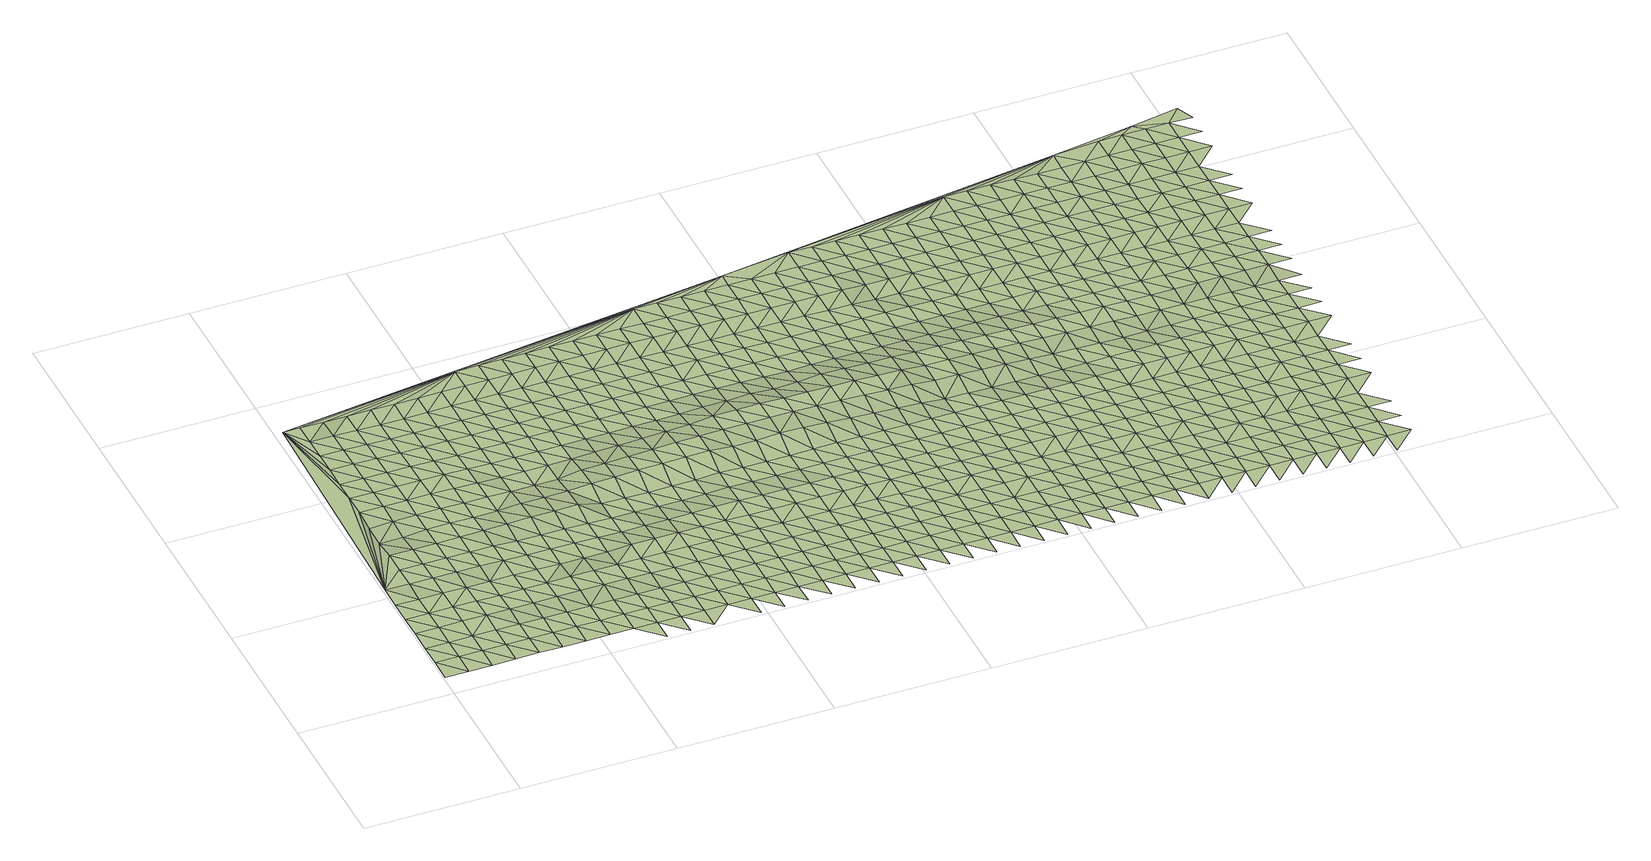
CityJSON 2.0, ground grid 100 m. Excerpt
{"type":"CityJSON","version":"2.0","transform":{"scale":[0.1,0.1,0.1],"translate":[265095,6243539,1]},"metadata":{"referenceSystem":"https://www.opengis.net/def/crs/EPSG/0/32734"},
"CityObjects":{
"terrain1":{"type":"TINRelief","geometry":[{"type":"CompositeSurface","lod":"1","boundaries":[[[0,1,2]],[[3,1,4]],[[0,4,1]],[[5,6,3]],[[4,5,3]],[[7,6,8]],[[0,9,4]],[[5,8,6]],[[10,11,7]],[[5,4,12]],[[8,10,7]],[[4,9,12]],[[11,13,14]],[[15,8,5]],[[11,10,13]],[[12,15,5]],[[8,16,10]],[[13,17,14]],[[9,18,12]],[[15,16,8]],[[17,19,14]],[[20,13,10]],[[12,21,15]],[[22,14,19]],[[16,23,10]],[[21,12,18]],[[13,20,17]],[[22,24,14]],[[20,10,23]],[[16,15,25]],[[24,26,14]],[[21,27,15]],[[19,17,28]],[[23,16,25]],[[26,29,14]],[[17,20,28]],[[15,27,25]],[[18,30,21]],[[31,22,19]],[[29,32,14]],[[28,31,19]],[[20,23,33]],[[27,21,34]],[[25,35,23]],[[22,36,24]],[[34,21,30]],[[37,14,32]],[[20,33,28]],[[31,36,22]],[[33,23,35]],[[27,38,25]],[[38,27,34]],[[26,24,39]],[[28,40,31]],[[36,41,24]],[[35,25,42]],[[40,28,33]],[[29,26,39]],[[34,30,43]],[[24,41,39]],[[42,25,38]],[[36,31,44]],[[35,45,33]],[[31,40,44]],[[32,29,46]],[[34,47,38]],[[45,35,42]],[[41,36,48]],[[39,46,29]],[[43,47,34]],[[40,33,49]],[[50,37,32]],[[44,48,36]],[[32,51,50]],[[42,38,52]],[[49,33,45]],[[41,53,39]],[[54,37,50]],[[46,51,32]],[[47,52,38]],[[40,55,44]],[[41,48,53]],[[54,50,56]],[[42,57,45]],[[58,37,54]],[[55,40,49]],[[59,46,39]],[[60,47,43]],[[51,56,50]],[[52,57,42]],[[48,44,61]],[[62,37,58]],[[53,59,39]],[[54,63,58]],[[49,45,64]],[[44,55,61]],[[46,65,51]],[[52,47,66]],[[37,62,67]],[[56,63,54]],[[57,64,45]],[[48,68,53]],[[59,65,46]],[[60,66,47]],[[62,58,69]],[[68,48,61]],[[56,51,70]],[[49,71,55]],[[72,57,52]],[[63,69,58]],[[64,73,49]],[[53,74,59]],[[65,70,51]],[[66,72,52]],[[61,55,71]],[[74,53,68]],[[49,73,71]],[[67,62,75]],[[76,63,56]],[[64,57,77]],[[69,78,62]],[[65,59,79]],[[60,80,66]],[[70,76,56]],[[72,77,57]],[[68,61,81]],[[78,75,62]],[[74,79,59]],[[69,63,82]],[[83,73,64]],[[81,61,71]],[[72,66,84]],[[76,82,63]],[[77,83,64]],[[85,70,65]],[[68,86,74]],[[65,79,87]],[[66,80,84]],[[88,78,69]],[[73,89,71]],[[86,68,81]],[[70,85,76]],[[90,77,72]],[[82,88,69]],[[65,87,85]],[[73,83,89]],[[79,74,91]],[[84,90,72]],[[81,71,92]],[[91,74,86]],[[75,78,93]],[[82,76,94]],[[77,95,83]],[[88,96,78]],[[92,71,89]],[[79,97,87]],[[80,98,84]],[[76,85,94]],[[90,95,77]],[[86,81,99]],[[93,78,96]],[[79,91,97]],[[100,88,82]],[[99,81,92]],[[101,89,83]],[[84,102,90]],[[94,100,82]],[[95,103,83]],[[85,87,104]],[[86,105,91]],[[97,106,87]],[[102,84,98]],[[88,107,96]],[[89,101,92]],[[105,86,99]],[[101,83,103]],[[85,104,94]],[[100,107,88]],[[87,106,104]],[[91,108,97]],[[95,90,109]],[[102,110,90]],[[99,92,111]],[[108,91,105]],[[112,37,67]],[[93,96,113]],[[94,114,100]],[[103,95,109]],[[107,115,96]],[[92,101,111]],[[90,110,109]],[[106,97,116]],[[98,117,102]],[[114,94,104]],[[118,105,99]],[[113,96,115]],[[116,97,108]],[[117,98,119]],[[107,100,120]],[[111,118,99]],[[106,121,104]],[[101,103,122]],[[110,102,123]],[[100,114,120]],[[109,124,103]],[[105,125,108]],[[75,112,67]],[[106,116,121]],[[123,102,117]],[[115,107,126]],[[101,122,111]],[[118,125,105]],[[122,103,124]],[[114,104,127]],[[110,128,109]],[[120,126,107]],[[127,104,121]],[[128,110,123]],[[116,108,129]],[[111,130,118]],[[125,131,108]],[[132,113,115]],[[114,133,120]],[[124,109,134]],[[115,126,135]],[[130,111,122]],[[121,116,129]],[[123,117,136]],[[133,114,127]],[[108,131,129]],[[134,109,128]],[[112,75,93]],[[125,118,137]],[[132,115,135]],[[138,136,117]],[[126,120,139]],[[124,140,122]],[[118,130,137]],[[127,121,141]],[[142,128,123]],[[120,133,139]],[[140,124,134]],[[131,125,143]],[[141,121,129]],[[136,142,123]],[[144,135,126]],[[130,122,145]],[[137,143,125]],[[127,146,133]],[[134,128,147]],[[139,144,126]],[[145,122,140]],[[129,131,148]],[[146,127,141]],[[142,147,128]],[[112,93,113]],[[130,149,137]],[[131,143,148]],[[132,135,150]],[[133,151,139]],[[152,140,134]],[[135,144,153]],[[130,145,149]],[[154,141,129]],[[142,136,155]],[[151,133,146]],[[147,152,134]],[[143,137,156]],[[150,135,153]],[[148,154,129]],[[157,155,136]],[[144,139,158]],[[156,137,149]],[[146,141,159]],[[140,160,145]],[[161,147,142]],[[158,139,151]],[[152,162,140]],[[143,163,148]],[[112,113,132]],[[154,159,141]],[[155,161,142]],[[144,164,153]],[[149,145,160]],[[163,143,156]],[[140,162,160]],[[165,151,146]],[[152,147,166]],[[144,158,164]],[[154,148,167]],[[159,165,146]],[[161,166,147]],[[156,149,168]],[[155,157,169]],[[163,167,148]],[[150,153,170]],[[158,151,171]],[[172,162,152]],[[164,173,153]],[[168,149,160]],[[155,169,161]],[[165,171,151]],[[166,172,152]],[[132,150,112]],[[174,159,154]],[[156,175,163]],[[170,153,173]],[[154,167,176]],[[164,158,177]],[[175,156,168]],[[159,174,165]],[[160,162,178]],[[166,161,179]],[[171,177,158]],[[154,176,174]],[[172,180,162]],[[167,163,181]],[[161,169,179]],[[182,173,164]],[[168,160,178]],[[181,163,175]],[[162,180,178]],[[171,165,183]],[[184,172,166]],[[177,182,164]],[[167,185,176]],[[165,174,183]],[[179,184,166]],[[150,170,112]],[[175,168,186]],[[167,181,185]],[[170,173,187]],[[188,177,171]],[[172,189,180]],[[182,190,173]],[[186,168,178]],[[169,191,179]],[[183,188,171]],[[184,189,172]],[[174,176,192]],[[175,193,181]],[[187,173,190]],[[185,194,176]],[[191,169,195]],[[182,177,196]],[[193,175,186]],[[183,174,192]],[[178,180,197]],[[198,184,179]],[[188,196,177]],[[176,194,192]],[[189,199,180]],[[181,200,185]],[[112,170,187]],[[191,198,179]],[[201,190,182]],[[178,197,186]],[[200,181,193]],[[180,199,197]],[[188,183,202]],[[189,184,203]],[[196,201,182]],[[194,185,204]],[[192,202,183]],[[184,198,203]],[[193,186,205]],[[204,185,200]],[[187,190,206]],[[196,188,207]],[[199,189,208]],[[201,209,190]],[[186,197,205]],[[194,210,192]],[[198,191,211]],[[188,202,207]],[[203,208,189]],[[112,187,206]],[[212,200,193]],[[206,190,209]],[[210,194,204]],[[211,191,213]],[[214,201,196]],[[197,199,215]],[[205,212,193]],[[202,192,216]],[[198,217,203]],[[207,214,196]],[[199,208,215]],[[204,200,218]],[[216,192,210]],[[217,198,211]],[[201,219,209]],[[197,220,205]],[[221,112,206]],[[212,218,200]],[[202,222,207]],[[208,203,223]],[[214,219,201]],[[220,197,215]],[[224,210,204]],[[202,216,222]],[[223,203,217]],[[212,205,225]],[[218,224,204]],[[206,209,226]],[[227,214,207]],[[208,228,215]],[[219,229,209]],[[205,220,225]],[[217,211,230]],[[227,207,222]],[[228,208,223]],[[221,206,226]],[[216,210,231]],[[232,218,212]],[[226,209,229]],[[224,233,210]],[[234,230,211]],[[219,214,235]],[[220,215,236]],[[225,232,212]],[[222,216,231]],[[217,237,223]],[[214,227,235]],[[210,233,231]],[[236,215,228]],[[224,218,238]],[[230,237,217]],[[239,37,112]],[[219,240,229]],[[241,225,220]],[[226,242,221]],[[232,238,218]],[[227,222,243]],[[228,223,244]],[[240,219,235]],[[241,220,236]],[[245,233,224]],[[243,222,231]],[[237,244,223]],[[225,246,232]],[[238,245,224]],[[226,229,247]],[[227,248,235]],[[228,249,236]],[[240,250,229]],[[225,241,246]],[[233,251,231]],[[252,237,230]],[[248,227,243]],[[244,249,228]],[[242,226,247]],[[238,232,253]],[[247,229,250]],[[245,251,233]],[[254,252,230]],[[255,240,235]],[[241,236,256]],[[232,246,253]],[[257,243,231]],[[244,237,258]],[[255,235,248]],[[249,256,236]],[[259,245,238]],[[251,257,231]],[[252,258,237]],[[250,240,260]],[[261,242,247]],[[253,259,238]],[[248,243,262]],[[241,263,246]],[[264,249,244]],[[240,255,260]],[[256,265,241]],[[245,266,251]],[[257,262,243]],[[258,264,244]],[[246,263,253]],[[259,266,245]],[[241,265,263]],[[247,250,267]],[[268,255,248]],[[256,249,269]],[[260,270,250]],[[258,252,271]],[[262,268,248]],[[264,269,249]],[[272,112,221]],[[261,247,267]],[[257,251,273]],[[253,274,259]],[[270,267,250]],[[266,275,251]],[[276,271,252]],[[260,255,277]],[[278,265,256]],[[274,253,263]],[[257,273,262]],[[279,264,258]],[[268,277,255]],[[251,275,273]],[[269,278,256]],[[266,259,280]],[[271,279,258]],[[281,270,260]],[[282,263,265]],[[267,283,261]],[[259,274,280]],[[268,262,284]],[[269,264,285]],[[277,281,260]],[[265,278,282]],[[275,266,286]],[[272,221,242]],[[262,273,284]],[[279,285,264]],[[270,287,267]],[[274,263,288]],[[280,286,266]],[[289,277,268]],[[290,278,269]],[[281,287,270]],[[288,263,282]],[[275,291,273]],[[279,271,292]],[[284,289,268]],[[285,290,269]],[[293,283,267]],[[274,294,280]],[[275,286,291]],[[271,295,292]],[[281,277,296]],[[287,293,267]],[[294,274,288]],[[273,297,284]],[[282,278,298]],[[299,285,279]],[[289,296,277]],[[290,300,278]],[[272,242,261]],[[286,280,301]],[[297,273,291]],[[292,299,279]],[[302,287,281]],[[288,282,298]],[[293,303,283]],[[301,280,294]],[[298,278,300]],[[289,284,304]],[[290,285,305]],[[296,302,281]],[[286,306,291]],[[284,297,304]],[[299,305,285]],[[294,288,307]],[[306,286,301]],[[293,287,308]],[[309,296,289]],[[310,300,290]],[[302,311,287]],[[298,307,288]],[[297,291,312]],[[292,313,299]],[[304,309,289]],[[305,310,290]],[[272,261,283]],[[293,308,303]],[[294,314,301]],[[287,311,308]],[[312,291,306]],[[292,315,313]],[[302,296,316]],[[300,317,298]],[[307,314,294]],[[318,304,297]],[[319,305,299]],[[309,316,296]],[[310,317,300]],[[306,301,320]],[[318,297,312]],[[313,319,299]],[[321,311,302]],[[322,307,298]],[[303,308,323]],[[314,320,301]],[[304,324,309]],[[310,305,325]],[[316,321,302]],[[317,322,298]],[[306,326,312]],[[272,283,303]],[[324,304,318]],[[319,325,305]],[[327,314,307]],[[320,326,306]],[[311,328,308]],[[316,309,329]],[[330,317,310]],[[321,331,311]],[[322,327,307]],[[318,312,332]],[[313,333,319]],[[309,324,329]],[[325,330,310]],[[308,328,323]],[[320,314,334]],[[311,331,328]],[[326,332,312]],[[333,313,335]],[[336,321,316]],[[327,334,314]],[[322,317,337]],[[325,319,338]],[[329,336,316]],[[330,339,317]],[[323,272,303]],[[324,318,340]],[[341,326,320]],[[332,342,318]],[[319,333,338]],[[321,343,331]],[[322,337,327]],[[344,323,328]],[[334,341,320]],[[317,339,337]],[[324,340,329]],[[345,330,325]],[[336,343,321]],[[318,342,340]],[[332,326,346]],[[338,345,325]],[[334,327,347]],[[341,346,326]],[[331,348,328]],[[329,349,336]],[[272,239,112]],[[330,350,339]],[[343,351,331]],[[327,337,347]],[[352,342,332]],[[333,353,338]],[[349,329,340]],[[345,350,330]],[[272,323,344]],[[344,328,348]],[[354,341,334]],[[331,351,348]],[[346,352,332]],[[333,355,353]],[[347,354,334]],[[343,336,356]],[[340,342,357]],[[339,358,337]],[[359,345,338]],[[349,360,336]],[[350,361,339]],[[341,362,346]],[[352,357,342]],[[359,338,353]],[[351,343,356]],[[337,358,347]],[[363,344,348]],[[336,360,356]],[[354,362,341]],[[339,361,358]],[[349,340,364]],[[350,345,365]],[[344,363,272]],[[357,364,340]],[[345,359,365]],[[352,346,366]],[[347,367,354]],[[362,368,346]],[[351,369,348]],[[370,360,349]],[[350,371,361]],[[356,372,351]],[[367,347,358]],[[357,352,366]],[[359,353,373]],[[364,370,349]],[[346,368,366]],[[371,350,365]],[[363,348,369]],[[362,354,374]],[[351,372,369]],[[373,353,375]],[[356,360,376]],[[354,367,374]],[[364,357,377]],[[358,361,378]],[[359,379,365]],[[370,376,360]],[[371,380,361]],[[272,363,381]],[[368,362,382]],[[366,377,357]],[[379,359,373]],[[383,372,356]],[[367,358,378]],[[381,363,369]],[[374,382,362]],[[361,380,378]],[[364,384,370]],[[365,385,371]],[[376,383,356]],[[368,386,366]],[[377,384,364]],[[385,365,379]],[[367,387,374]],[[388,272,381]],[[368,382,386]],[[372,389,369]],[[376,370,390]],[[380,371,391]],[[383,392,372]],[[387,367,378]],[[393,377,366]],[[379,373,394]],[[384,390,370]],[[385,391,371]],[[381,369,389]],[[382,374,395]],[[372,392,389]],[[386,393,366]],[[394,373,396]],[[376,397,383]],[[378,380,398]],[[395,374,387]],[[377,399,384]],[[379,400,385]],[[390,397,376]],[[380,391,398]],[[388,381,401]],[[382,402,386]],[[393,399,377]],[[400,379,394]],[[392,383,403]],[[387,378,404]],[[401,381,389]],[[402,382,395]],[[390,384,405]],[[391,385,406]],[[397,403,383]],[[398,404,378]],[[386,407,393]],[[399,405,384]],[[406,385,400]],[[395,387,408]],[[409,388,401]],[[386,402,407]],[[389,392,410]],[[411,397,390]],[[391,412,398]],[[403,413,392]],[[404,408,387]],[[239,272,388]],[[400,394,414]],[[405,411,390]],[[412,391,406]],[[389,410,401]],[[415,399,393]],[[395,416,402]],[[392,413,410]],[[407,417,393]],[[418,414,394]],[[403,397,419]],[[404,398,420]],[[408,416,395]],[[399,415,405]],[[400,421,406]],[[411,419,397]],[[393,417,415]],[[412,420,398]],[[409,401,422]],[[402,423,407]],[[414,421,400]],[[424,413,403]],[[408,404,425]],[[401,410,422]],[[416,423,402]],[[411,405,426]],[[412,406,427]],[[419,424,403]],[[404,420,425]],[[388,409,239]],[[417,407,428]],[[405,415,426]],[[421,427,406]],[[408,429,416]],[[422,430,409]],[[423,428,407]],[[413,431,410]],[[432,419,411]],[[424,433,413]],[[429,408,425]],[[412,434,420]],[[435,421,414]],[[426,432,411]],[[427,436,412]],[[410,431,422]],[[415,417,437]],[[423,416,438]],[[413,433,431]],[[428,439,417]],[[440,435,414]],[[424,419,441]],[[425,420,434]],[[438,416,429]],[[412,436,434]],[[426,415,437]],[[427,421,442]],[[432,441,419]],[[417,439,437]],[[409,430,239]],[[422,443,430]],[[423,444,428]],[[435,442,421]],[[445,433,424]],[[429,425,446]],[[443,422,431]],[[444,423,438]],[[432,426,447]],[[448,436,427]],[[441,445,424]],[[434,446,425]],[[439,428,449]],[[437,447,426]],[[442,448,427]],[[429,450,438]],[[430,443,451]],[[449,428,444]],[[433,452,431]],[[441,432,453]],[[436,454,434]],[[445,455,433]],[[446,450,429]],[[439,456,437]],[[451,239,430]],[[457,442,435]],[[432,447,453]],[[436,448,454]],[[443,431,452]],[[444,438,458]],[[433,455,452]],[[456,439,449]],[[459,457,435]],[[460,445,441]],[[446,434,461]],[[450,458,438]],[[447,437,462]],[[442,463,448]],[[453,460,441]],[[461,434,454]],[[443,464,451]],[[444,465,449]],[[462,437,456]],[[457,463,442]],[[445,466,455]],[[450,446,467]],[[464,443,452]],[[458,465,444]],[[447,468,453]],[[460,466,445]],[[467,446,461]],[[469,239,451]],[[456,449,470]],[[454,448,471]],[[447,462,468]],[[463,472,448]],[[450,473,458]],[[469,451,464]],[[465,470,449]],[[455,474,452]],[[475,460,453]],[[461,454,471]],[[466,476,455]],[[473,450,467]],[[471,448,472]],[[463,457,477]],[[475,453,468]],[[464,452,474]],[[462,456,478]],[[465,458,479]],[[455,476,474]],[[470,480,456]],[[457,481,477]],[[466,460,482]],[[467,461,483]],[[479,458,473]],[[468,462,478]],[[472,463,484]],[[460,475,482]],[[456,480,478]],[[471,483,461]],[[469,464,485]],[[465,486,470]],[[477,484,463]],[[466,487,476]],[[467,488,473]],[[485,464,474]],[[486,465,479]],[[475,468,489]],[[471,472,490]],[[487,466,482]],[[483,488,467]],[[480,470,491]],[[489,468,478]],[[490,472,484]],[[469,492,239]],[[479,473,493]],[[494,469,485]],[[491,470,486]],[[474,476,495]],[[475,496,482]],[[497,483,471]],[[487,498,476]],[[488,493,473]],[[480,499,478]],[[484,477,500]],[[496,475,489]],[[490,497,471]],[[485,474,495]],[[479,501,486]],[[476,498,495]],[[499,480,491]],[[500,477,502]],[[482,503,487]],[[504,488,483]],[[493,501,479]],[[489,478,505]],[[484,506,490]],[[503,482,496]],[[497,504,483]],[[494,492,469]],[[494,485,507]],[[491,486,508]],[[478,499,505]],[[506,484,500]],[[498,487,509]],[[493,488,510]],[[507,485,495]],[[501,508,486]],[[496,489,511]],[[512,497,490]],[[503,509,487]],[[504,510,488]],[[511,489,505]],[[506,512,490]],[[499,491,513]],[[514,501,493]],[[515,494,507]],[[508,516,491]],[[495,498,517]],[[496,518,503]],[[497,519,504]],[[498,509,520]],[[510,514,493]],[[505,499,513]],[[500,521,506]],[[494,515,492]],[[518,496,511]],[[491,516,513]],[[512,519,497]],[[495,517,507]],[[508,501,522]],[[498,520,517]],[[521,500,523]],[[509,503,524]],[[514,522,501]],[[511,505,525]],[[510,504,526]],[[506,527,512]],[[503,518,524]],[[519,528,504]],[[515,507,529]],[[530,516,508]],[[525,505,513]],[[527,506,521]],[[531,520,509]],[[510,526,514]],[[507,517,529]],[[522,530,508]],[[504,528,526]],[[511,532,518]],[[533,519,512]],[[524,531,509]],[[534,492,515]],[[513,516,535]],[[532,511,525]],[[527,533,512]],[[522,514,536]],[[529,534,515]],[[530,535,516]],[[520,537,517]],[[518,538,524]],[[519,539,528]],[[520,531,540]],[[514,526,536]],[[541,525,513]],[[521,542,527]],[[538,518,532]],[[533,539,519]],[[517,537,529]],[[543,530,522]],[[534,544,492]],[[520,540,537]],[[535,541,513]],[[542,521,545]],[[531,524,546]],[[536,543,522]],[[532,525,547]],[[528,548,526]],[[527,549,533]],[[546,524,538]],[[539,550,528]],[[529,551,534]],[[530,552,535]],[[541,547,525]],[[549,527,542]],[[531,553,540]],[[526,548,536]],[[551,529,537]],[[543,552,530]],[[528,550,548]],[[554,538,532]],[[555,539,533]],[[531,546,553]],[[544,534,556]],[[547,554,532]],[[549,555,533]],[[541,535,557]],[[536,558,543]],[[534,551,556]],[[552,559,535]],[[540,560,537]],[[546,538,561]],[[539,562,550]],[[553,563,540]],[[558,536,548]],[[547,541,557]],[[542,564,549]],[[554,561,538]],[[535,559,557]],[[555,562,539]],[[551,537,560]],[[552,543,565]],[[556,566,544]],[[540,563,560]],[[564,542,567]],[[553,546,568]],[[569,548,550]],[[543,558,565]],[[554,547,570]],[[571,555,549]],[[561,568,546]],[[550,562,569]],[[551,572,556]],[[559,552,573]],[[557,570,547]],[[571,549,564]],[[574,563,553]],[[558,548,575]],[[572,551,560]],[[565,573,552]],[[554,576,561]],[[562,555,577]],[[568,574,553]],[[575,548,569]],[[566,556,578]],[[559,579,557]],[[570,576,554]],[[555,571,577]],[[558,580,565]],[[578,556,572]],[[559,573,579]],[[563,581,560]],[[568,561,582]],[[574,583,563]],[[580,558,575]],[[570,557,584]],[[569,562,585]],[[586,571,564]],[[576,582,561]],[[577,587,562]],[[572,560,581]],[[573,565,588]],[[589,566,578]],[[563,583,581]],[[579,584,557]],[[590,586,564]],[[568,591,574]],[[575,569,585]],[[588,565,580]],[[585,562,587]],[[576,570,592]],[[577,571,593]],[[594,492,544]],[[582,591,568]],[[578,572,595]],[[573,596,579]],[[570,584,592]],[[586,593,571]],[[583,574,597]],[[580,575,598]],[[595,572,581]],[[596,573,588]],[[599,582,576]],[[600,587,577]],[[591,597,574]],[[585,598,575]],[[578,601,589]],[[584,579,602]],[[492,603,239]],[[592,599,576]],[[593,600,577]],[[604,581,583]],[[580,605,588]],[[586,590,606]],[[601,578,595]],[[602,579,596]],[[591,582,607]],[[585,587,608]],[[604,583,597]],[[598,605,580]],[[544,566,594]],[[609,592,584]],[[586,606,593]],[[599,607,582]],[[600,608,587]],[[595,581,610]],[[596,588,611]],[[612,589,601]],[[609,584,602]],[[613,597,591]],[[614,598,585]],[[610,581,604]],[[605,611,588]],[[592,615,599]],[[600,593,616]],[[607,613,591]],[[608,614,585]],[[601,595,617]],[[596,618,602]],[[615,592,609]],[[593,606,616]],[[619,605,598]],[[617,595,610]],[[611,618,596]],[[604,597,620]],[[607,599,621]],[[608,600,622]],[[613,623,597]],[[614,619,598]],[[594,566,589]],[[601,624,612]],[[609,602,625]],[[599,615,621]],[[616,622,600]],[[610,604,620]],[[611,605,626]],[[627,628,606]],[[624,601,617]],[[620,597,623]],[[618,625,602]],[[629,613,607]],[[619,626,605]],[[614,608,630]],[[606,628,616]],[[621,629,607]],[[608,622,631]],[[617,610,632]],[[615,609,633]],[[634,618,611]],[[635,612,624]],[[625,636,609]],[[613,637,623]],[[614,630,619]],[[620,632,610]],[[626,634,611]],[[608,631,630]],[[615,633,621]],[[622,616,638]],[[589,612,594]],[[629,637,613]],[[609,636,633]],[[617,639,624]],[[625,618,640]],[[638,616,628]],[[626,619,641]],[[632,639,617]],[[634,640,618]],[[620,623,642]],[[621,643,629]],[[631,622,644]],[[637,645,623]],[[619,630,641]],[[635,624,646]],[[647,636,625]],[[643,621,633]],[[644,622,638]],[[632,620,642]],[[634,626,648]],[[628,649,650]],[[639,646,624]],[[642,623,645]],[[640,647,625]],[[631,651,630]],[[641,648,626]],[[594,612,635]],[[637,629,652]],[[633,636,653]],[[628,650,638]],[[643,654,629]],[[651,631,644]],[[639,632,655]],[[646,656,635]],[[647,653,636]],[[645,637,652]],[[640,634,657]],[[630,658,641]],[[655,632,642]],[[629,654,652]],[[634,648,659]],[[643,633,660]],[[644,638,661]],[[658,630,651]],[[639,662,646]],[[640,657,647]],[[653,660,633]],[[634,659,657]],[[638,650,661]],[[648,641,663]],[[662,639,655]],[[642,645,664]],[[665,654,643]],[[652,666,645]],[[663,641,658]],[[635,656,594]],[[656,646,667]],[[653,647,668]],[[669,651,644]],[[660,665,643]],[[661,670,644]],[[655,642,664]],[[648,671,659]],[[672,673,650]],[[667,646,662]],[[664,645,666]],[[647,657,668]],[[652,654,674]],[[651,669,658]],[[648,663,671]],[[669,644,670]],[[660,653,675]],[[650,673,661]],[[665,674,654]],[[662,655,676]],[[677,656,667]],[[668,675,653]],[[492,594,603]],[[678,666,652]],[[659,679,657]],[[663,658,680]],[[664,676,655]],[[671,681,659]],[[670,661,682]],[[656,677,594]],[[674,678,652]],[[669,680,658]],[[662,683,667]],[[665,660,684]],[[657,679,668]],[[660,675,685]],[[659,681,679]],[[682,661,673]],[[666,686,664]],[[671,663,687]],[[676,683,662]],[[665,684,674]],[[670,688,669]],[[678,686,666]],[[660,685,684]],[[680,687,663]],[[677,667,689]],[[675,668,690]],[[688,670,682]],[[691,676,664]],[[692,681,671]],[[673,693,694]],[[683,689,667]],[[690,668,679]],[[678,674,695]],[[696,680,669]],[[686,691,664]],[[687,692,671]],[[677,697,594]],[[685,675,698]],[[673,694,682]],[[674,684,695]],[[696,669,688]],[[699,683,676]],[[689,697,677]],[[698,675,690]],[[686,678,700]],[[679,681,701]],[[680,702,687]],[[691,699,676]],[[692,703,681]],[[685,704,684]],[[688,682,705]],[[695,700,678]],[[702,680,696]],[[689,683,706]],[[679,701,690]],[[697,707,594]],[[704,685,698]],[[681,703,701]],[[682,694,705]],[[692,687,708]],[[699,706,683]],[[709,691,686]],[[684,710,695]],[[696,688,711]],[[686,700,712]],[[687,702,708]],[[713,697,689]],[[698,690,714]],[[710,684,704]],[[705,711,688]],[[691,709,699]],[[703,692,715]],[[716,717,694]],[[706,713,689]],[[686,712,709]],[[690,701,714]],[[700,695,718]],[[708,715,692]],[[707,697,719]],[[702,696,720]],[[694,717,705]],[[718,695,710]],[[696,711,721]],[[706,699,722]],[[723,704,698]],[[713,719,697]],[[714,724,698]],[[700,725,712]],[[701,703,726]],[[702,720,708]],[[699,709,722]],[[703,715,727]],[[696,721,720]],[[704,723,710]],[[711,705,728]],[[700,718,725]],[[723,698,724]],[[713,706,729]],[[701,726,714]],[[719,730,707]],[[703,727,726]],[[728,705,717]],[[715,708,731]],[[722,729,706]],[[709,712,732]],[[718,710,733]],[[711,734,721]],[[725,735,712]],[[731,708,720]],[[724,714,736]],[[723,733,710]],[[734,711,728]],[[719,713,737]],[[709,732,722]],[[727,715,738]],[[717,739,740]],[[713,729,741]],[[712,735,732]],[[736,714,726]],[[725,718,742]],[[738,715,731]],[[603,594,707]],[[719,737,730]],[[724,743,723]],[[720,721,744]],[[717,740,728]],[[713,741,737]],[[733,742,718]],[[721,734,745]],[[729,722,746]],[[743,724,736]],[[747,735,725]],[[726,727,748]],[[731,720,744]],[[746,722,732]],[[727,738,749]],[[721,745,744]],[[723,750,733]],[[728,751,734]],[[742,747,725]],[[741,729,752]],[[726,748,736]],[[730,737,753]],[[723,743,750]],[[727,749,748]],[[728,740,751]],[[752,729,746]],[[754,732,735]],[[755,742,733]],[[738,731,756]],[[734,757,745]],[[603,707,730]],[[747,758,735]],[[744,759,731]],[[741,760,737]],[[743,736,761]],[[755,733,750]],[[734,751,757]],[[732,754,746]],[[756,749,738]],[[740,762,763]],[[760,741,752]],[[735,758,754]],[[736,748,761]],[[731,759,756]],[[744,745,764]],[[737,765,753]],[[747,742,766]],[[743,767,750]],[[740,763,751]],[[742,755,768]],[[757,764,745]],[[752,746,769]],[[770,748,749]],[[765,737,760]],[[767,743,761]],[[758,747,766]],[[771,759,744]],[[746,754,769]],[[742,768,766]],[[749,756,770]],[[753,603,730]],[[772,757,751]],[[764,771,744]],[[755,750,773]],[[748,774,761]],[[775,753,765]],[[767,776,750]],[[772,751,763]],[[777,760,752]],[[756,759,778]],[[769,779,752]],[[774,748,770]],[[754,758,780]],[[768,755,773]],[[764,757,781]],[[766,782,758]],[[773,750,776]],[[771,778,759]],[[760,777,765]],[[783,767,761]],[[777,752,779]],[[757,772,781]],[[754,780,769]],[[756,784,770]],[[763,785,786]],[[758,782,780]],[[783,761,774]],[[768,787,766]],[[778,784,756]],[[603,753,775]],[[775,765,788]],[[776,767,789]],[[790,771,764]],[[763,786,772]],[[773,787,768]],[[781,791,764]],[[779,769,792]],[[793,774,770]],[[777,788,765]],[[767,783,789]],[[782,766,794]],[[771,790,778]],[[792,769,780]],[[784,793,770]],[[764,791,790]],[[781,772,795]],[[787,794,766]],[[779,796,777]],[[773,776,797]],[[798,783,774]],[[788,799,775]],[[789,800,776]],[[784,778,801]],[[796,779,792]],[[793,798,774]],[[802,780,782]],[[787,773,797]],[[803,791,781]],[[603,775,799]],[[794,804,782]],[[797,776,800]],[[778,790,801]],[[777,805,788]],[[789,783,806]],[[780,802,792]],[[793,784,807]],[[777,796,805]],[[782,804,802]],[[798,806,783]],[[801,807,784]],[[794,787,808]],[[809,800,789]],[[790,791,810]],[[797,811,787]],[[799,788,812]],[[796,792,813]],[[805,814,788]],[[806,809,789]],[[804,794,808]],[[798,793,815]],[[790,810,801]],[[802,813,792]],[[787,811,808]],[[793,807,816]],[[799,812,603]],[[797,800,817]],[[788,814,812]],[[805,796,818]],[[798,815,806]],[[809,817,800]],[[793,816,815]],[[807,801,819]],[[813,818,796]],[[802,804,820]],[[821,811,797]],[[808,822,804]],[[823,814,805]],[[809,806,824]],[[817,821,797]],[[820,813,802]],[[807,825,816]],[[818,823,805]],[[804,822,820]],[[806,815,824]],[[808,811,826]],[[814,827,812]],[[817,809,828]],[[821,826,811]],[[603,812,829]],[[814,823,827]],[[824,828,809]],[[818,813,830]],[[831,822,808]],[[816,832,815]],[[813,820,833]],[[826,831,808]],[[823,818,830]],[[821,817,834]],[[815,832,824]],[[827,835,812]],[[813,833,830]],[[817,828,836]],[[820,822,837]],[[821,834,826]],[[835,829,812]],[[831,838,822]],[[817,836,834]],[[828,824,839]],[[827,823,840]],[[833,820,837]],[[830,841,823]],[[822,838,837]],[[831,826,842]],[[835,827,840]],[[828,843,836]],[[840,823,841]],[[826,834,842]],[[603,829,844]],[[833,845,830]],[[838,831,846]],[[833,837,845]],[[836,847,834]],[[842,846,831]],[[829,835,848]],[[841,830,849]],[[840,850,835]],[[849,830,845]],[[851,837,838]],[[834,852,842]],[[835,850,848]],[[838,846,853]],[[841,854,840]],[[837,851,845]],[[854,841,849]],[[838,853,851]],[[846,842,855]],[[850,840,856]],[[848,844,829]],[[849,845,857]],[[856,840,854]],[[846,858,853]],[[845,851,857]],[[850,859,848]],[[854,849,860]],[[850,856,859]],[[857,860,849]],[[851,853,861]],[[848,862,844]],[[862,848,859]],[[863,856,854]],[[851,861,857]],[[854,860,864]],[[856,863,859]],[[854,864,863]],[[860,857,865]],[[859,866,862]],[[862,867,844]],[[860,868,864]],[[859,863,866]],[[867,862,866]],[[863,864,869]],[[863,869,866]],[[844,867,870]],[[866,871,867]],[[867,872,870]]]}]}
},
"vertices":[
[157,155,8],[7,305,13],[7,155,8],[7,455,14],[157,305,13],[157,455,14],[7,605,19],[7,755,17],[157,605,19],[308,155,9],[157,755,17],[7,905,17],[308,305,13],[157,905,15],[7,1055,23],[308,455,14],[308,605,20],[157,1055,23],[458,155,12],[157,1205,23],[308,905,16],[458,305,13],[157,1355,22],[308,755,18],[157,1505,3],[458,605,20],[157,1655,9],[458,455,14],[308,1055,22],[157,1805,25],[608,155,14],[308,1205,22],[157,1955,23],[458,905,14],[608,305,14],[458,755,18],[308,1355,22],[46,2700,22],[608,455,14],[308,1655,20],[458,1055,23],[308,1505,8],[608,605,21],[758,155,13],[458,1205,23],[608,755,17],[308,1805,25],[758,305,13],[458,1355,25],[608,905,13],[157,2105,23],[308,1955,23],[758,455,14],[458,1505,23],[157,2255,24],[608,1055,23],[308,2105,23],[758,605,22],[157,2405,22],[458,1655,25],[908,155,13],[608,1205,23],[157,2555,22],[308,2255,23],[758,755,19],[458,1805,26],[908,305,14],[157,2705,19],[608,1355,26],[308,2405,21],[458,1955,23],[758,1055,21],[908,455,14],[758,905,16],[608,1505,24],[308,2705,14],[458,2105,22],[908,605,23],[308,2555,21],[608,1655,27],[1059,155,14],[758,1205,21],[458,2255,20],[908,755,20],[1059,305,14],[608,1955,24],[758,1355,29],[608,1805,28],[458,2405,18],[908,905,15],[1059,455,15],[758,1505,23],[908,1055,15],[458,2705,14],[608,2105,21],[1059,605,23],[458,2555,18],[758,1655,24],[1209,155,14],[908,1205,15],[608,2255,17],[1059,905,11],[1209,305,15],[1059,755,21],[758,1955,22],[908,1355,33],[758,1805,26],[608,2405,14],[908,1505,25],[1209,605,23],[1209,455,15],[1059,1055,14],[1209,2855,17],[608,2705,17],[758,2105,18],[608,2555,14],[908,1655,22],[1359,155,14],[1059,1205,14],[1359,5,16],[758,2255,15],[908,1805,23],[1209,905,8],[1359,305,15],[1209,755,22],[1059,1355,41],[758,2405,14],[908,1955,18],[1359,455,15],[1059,1655,19],[1209,1055,14],[1059,1505,34],[758,2705,16],[908,2105,15],[1359,605,23],[758,2555,14],[1509,155,14],[1209,1205,14],[1509,5,16],[908,2255,15],[1359,755,22],[1059,1805,16],[1509,305,15],[1209,1355,41],[908,2405,15],[1359,905,8],[1059,1955,15],[1509,455,15],[1209,1505,34],[1359,1055,11],[908,2705,14],[1059,2105,17],[1509,605,22],[908,2555,15],[1209,1655,19],[1659,155,15],[1359,1205,11],[1659,5,16],[1059,2255,17],[1209,1805,16],[1509,905,22],[1659,305,14],[1509,755,22],[1359,1355,46],[1059,2405,18],[1209,1955,15],[1659,455,15],[1359,1505,39],[1509,1055,9],[1809,155,15],[1059,2705,18],[1209,2105,17],[1659,605,16],[1059,2555,18],[1359,1805,16],[1509,1205,7],[1359,1655,20],[1209,2255,17],[1659,905,22],[1809,305,14],[1659,755,22],[1509,1355,8],[1209,2405,18],[1359,1955,15],[1809,455,15],[1509,1505,51],[1659,1055,11],[1209,2705,18],[1359,2105,17],[1809,605,17],[1209,2555,18],[1960,155,15],[1509,1805,22],[1659,1205,4],[1509,1655,44],[1960,5,17],[1359,2255,17],[1809,905,21],[1960,305,15],[1809,755,22],[1659,1355,4],[1359,2405,19],[1509,1955,17],[1960,455,16],[1659,1505,55],[1809,1055,11],[1359,2705,18],[1509,2105,16],[1960,605,17],[1359,2555,19],[1659,1655,50],[2110,155,15],[1809,1205,2],[2110,5,17],[1509,2255,17],[1960,755,21],[1659,1805,27],[2110,305,15],[1809,1355,2],[1509,2405,18],[1960,905,20],[1359,2855,19],[1659,1955,18],[2110,455,16],[1809,1505,60],[1960,1055,14],[1509,2705,18],[1659,2105,17],[2110,605,17],[1509,2555,18],[2260,155,15],[1809,1805,32],[1960,1205,2],[1809,1655,56],[2260,5,18],[1659,2255,18],[2110,755,20],[2260,305,15],[1960,1355,2],[3016,3097,22],[1659,2405,18],[2110,905,19],[1509,2855,19],[1809,1955,19],[2260,455,16],[1960,1505,64],[2110,1055,17],[1659,2705,20],[1809,2105,17],[2260,605,18],[1659,2555,20],[1960,1655,63],[2410,155,15],[2110,1205,5],[2410,5,20],[1809,2255,18],[2260,755,20],[1960,1805,38],[2410,305,15],[2110,1355,5],[1809,2405,19],[1659,2855,21],[1960,1955,21],[2260,1055,17],[2410,455,16],[2260,905,17],[2110,1505,69],[1809,2705,20],[1960,2105,17],[2410,605,18],[1809,2555,20],[2560,155,16],[2410,3005,20],[2110,1805,46],[2260,1205,14],[2110,1655,69],[2560,5,18],[1960,2255,18],[2410,755,18],[2560,305,16],[2260,1355,14],[1960,2405,20],[2410,905,16],[1809,2855,22],[2110,1955,22],[2560,455,16],[2260,1505,71],[1960,2555,21],[2410,1055,15],[2110,2105,18],[2560,605,18],[2260,1655,73],[2711,155,16],[1960,2705,21],[2410,1205,8],[2711,5,18],[2110,2255,18],[2260,1805,55],[2560,905,16],[2711,305,16],[2560,755,17],[2410,1355,8],[2110,2405,21],[1960,2855,22],[2260,1955,25],[2711,455,16],[2410,1505,57],[2560,1055,15],[2110,2705,22],[2260,2105,18],[2711,605,18],[2110,2555,22],[2410,1655,76],[2861,155,16],[2560,1205,8],[2861,5,17],[2260,2255,17],[2711,755,17],[2410,1805,70],[2861,305,16],[2560,1355,8],[2260,2405,21],[2711,905,15],[2110,2855,23],[2410,1955,33],[2861,455,17],[2560,1505,57],[2711,1055,15],[2260,2705,23],[2410,2105,19],[2861,605,18],[2260,2555,23],[2560,1655,76],[3011,155,16],[2711,1205,8],[3011,5,18],[2410,2255,18],[2861,905,14],[3011,305,17],[2861,755,17],[2560,1955,33],[2711,1355,8],[2560,1805,70],[2410,2405,19],[2260,2855,23],[3011,455,18],[2711,1505,67],[2861,1055,13],[2410,2705,20],[2560,2105,19],[3011,605,18],[2410,2555,20],[2711,1655,76],[3161,155,16],[2861,1205,11],[3161,5,18],[2560,2405,19],[2711,1805,74],[3011,905,14],[3161,305,17],[2560,2255,18],[3011,755,16],[2861,1355,11],[2410,2855,20],[2711,1955,42],[3161,455,18],[2861,1655,76],[3011,1055,13],[2861,1505,63],[2560,2705,20],[2711,2105,20],[3161,605,18],[2560,2555,20],[3311,155,16],[3011,1205,12],[3311,5,17],[2711,2255,19],[2861,1805,72],[3161,905,13],[3311,305,18],[3161,755,15],[2560,2855,20],[3011,1355,12],[2711,2405,18],[2861,1955,33],[3311,455,18],[3011,1505,55],[3161,1055,13],[2560,3005,20],[2711,2705,18],[2861,2105,14],[3311,605,17],[2711,2555,18],[3011,1655,74],[3462,155,17],[3161,1205,12],[3462,5,17],[2861,2255,15],[3311,755,15],[3011,1805,71],[3462,305,18],[2711,2855,21],[3161,1355,12],[2861,2405,18],[3311,905,13],[3011,1955,40],[3462,455,18],[3161,1505,46],[3311,1055,12],[2711,3005,21],[2861,2705,18],[3011,2105,12],[3462,605,17],[2861,2555,18],[3612,155,17],[3161,1805,69],[3311,1205,12],[3161,1655,70],[3612,5,16],[3011,2255,14],[3462,755,15],[3612,305,18],[2861,2855,21],[3311,1355,12],[3011,2405,17],[3462,905,13],[3161,1955,53],[3612,455,18],[3311,1505,39],[3462,1055,12],[2861,3005,21],[3011,2705,17],[3161,2105,18],[3011,2555,17],[3612,755,16],[3762,155,17],[3612,605,17],[3311,1805,66],[3462,1205,12],[3311,1655,65],[3762,5,16],[3161,2255,13],[3762,305,18],[3011,2855,20],[3462,1355,12],[3161,2405,16],[3612,905,14],[3311,1955,51],[3762,455,18],[3462,1505,29],[3612,1055,13],[3011,3005,21],[3161,2705,17],[3311,2105,19],[3762,605,17],[3161,2555,17],[3462,1655,59],[3912,155,18],[3612,1205,12],[3912,5,15],[3311,2255,12],[3762,755,16],[3462,1805,61],[3912,305,17],[3161,2855,19],[3612,1355,12],[3311,2405,14],[3762,905,16],[3462,1955,47],[3161,3005,21],[3612,1505,21],[3912,605,17],[3912,455,18],[3762,1055,13],[3311,2705,16],[3462,2105,18],[3311,2555,16],[4062,155,18],[3612,1805,57],[3762,1205,13],[3612,1655,53],[4062,5,15],[3462,2255,12],[3912,755,17],[4062,305,17],[3311,2855,19],[3762,1355,13],[3462,2405,15],[3912,905,16],[3612,1955,45],[4062,455,18],[3762,1505,8],[3462,3155,20],[3912,1055,13],[3311,3005,20],[3462,2705,15],[3612,2105,18],[4062,605,17],[3462,2555,15],[3762,1655,40],[4212,155,17],[3912,1205,13],[4212,5,15],[3612,2255,11],[4062,755,17],[3762,1805,46],[4212,305,17],[3462,2855,18],[3912,1355,13],[3612,2405,16],[4062,905,17],[3762,1955,40],[4212,455,17],[3912,1655,40],[4062,1055,14],[3462,3005,19],[3912,1505,8],[3612,2705,14],[3762,2105,20],[4212,605,17],[3612,2555,14],[4363,155,17],[4062,1205,13],[4363,5,14],[3762,2255,10],[3912,1805,46],[4212,905,17],[4363,305,17],[4212,755,17],[3612,2855,18],[4062,1355,13],[3762,2405,14],[3912,1955,40],[4363,455,18],[3612,3005,18],[4062,1505,4],[4212,1055,15],[3762,2705,7],[3912,2105,20],[4363,605,17],[3762,2555,7],[4062,1655,32],[4513,155,18],[4212,1205,14],[3612,3155,19],[4513,5,15],[3912,2255,10],[4062,1805,41],[4363,905,17],[4513,305,17],[4363,755,17],[3762,2855,15],[4212,1355,14],[3912,2405,14],[4062,1955,36],[4513,455,18],[3762,3005,17],[4212,1655,26],[4363,1055,15],[4212,1505,3],[3912,2705,7],[4062,2105,20],[4513,605,17],[3912,2555,7],[4663,155,18],[4363,1205,14],[3762,3155,18],[4663,5,15],[4062,2255,11],[4513,755,17],[4212,1805,36],[4663,305,17],[3912,2855,15],[4363,1355,14],[4062,2405,12],[4513,905,17],[4212,1955,33],[4663,455,18],[3912,3005,17],[4363,1505,3],[4513,1055,16],[4062,2705,7],[4212,2105,19],[4062,2555,7],[4363,1655,19],[4663,755,17],[4813,155,19],[4663,605,17],[4513,1205,14],[3912,3155,18],[4813,5,15],[4212,2255,10],[4363,1805,31],[4813,305,17],[4513,3305,13],[4062,2855,13],[4513,1355,14],[4212,2405,10],[4663,905,17],[4363,1955,29],[4813,455,18],[4062,3005,16],[4513,1505,4],[5266,3431,11],[4212,2555,8],[4663,1055,16],[4963,155,18],[4363,2105,17],[4813,605,18],[4513,1655,13],[4212,2705,8],[4663,1205,14],[4062,3155,18],[4363,2255,10],[4813,755,17],[4513,1805,26],[4963,305,17],[4212,2855,10],[4663,1355,14],[4813,905,17],[4363,2555,8],[4513,1955,25],[4963,455,19],[4363,2405,9],[4212,3005,15],[4663,1505,7],[4813,1055,17],[4963,5,15],[5113,155,17],[4513,2105,16],[4963,755,17],[4963,605,18],[4363,2705,8],[4663,1805,22],[4813,1205,14],[4212,3155,15],[4663,1655,8],[4513,2255,10],[5113,305,17],[4363,2855,9],[4813,1355,14],[4963,905,17],[4513,2555,8],[4663,1955,22],[5113,455,19],[4513,2405,10],[4363,3005,14],[4813,1505,9],[4963,1055,17],[5113,5,15],[5264,155,17],[5113,605,18],[4663,2255,11],[4813,1655,4],[4663,2105,15],[4513,2705,8],[4363,3155,13],[4963,1355,15],[5113,755,17],[4963,1205,15],[4813,1805,19],[5264,305,17],[4513,2855,9],[5113,905,17],[4663,2555,8],[4813,1955,20],[4663,2405,11],[4513,3005,11],[4963,1505,11],[5264,605,17],[5264,455,18],[5113,1055,17],[5264,5,15],[5414,155,17],[4813,2105,15],[4963,1655,2],[4663,2705,8],[4513,3155,15],[4813,2255,11],[5113,1355,16],[5264,755,17],[5113,1205,16],[5414,305,17],[4663,2855,8],[4963,1955,18],[4963,1805,16],[4813,2405,12],[5264,905,17],[5414,455,18],[4663,3005,9],[5113,1505,12],[4813,2555,9],[5264,1055,17],[5414,5,15],[5564,155,17],[4963,2105,15],[5414,605,17],[4663,3155,14],[5113,1655,4],[4813,2705,9],[4963,2255,12],[5264,1355,16],[5414,755,17],[5264,1205,16],[5113,1805,11],[5564,305,17],[4813,2855,8],[4663,3305,14],[5414,905,17],[4963,2555,10],[5113,1955,16],[5564,455,18],[4963,2405,12],[4813,3005,8],[5264,1505,12],[5414,1055,17],[5564,5,15],[5714,155,15],[5113,2105,15],[4813,3155,10],[5564,755,18],[5564,605,17],[4963,2705,10],[5264,1805,11],[5264,1655,4],[5113,2255,11],[5414,1355,17],[5414,1205,16],[5714,305,16],[4963,2855,10],[4813,3305,15],[5564,905,17],[5113,2555,10],[5264,1955,16],[5714,455,17],[5113,2405,10],[5414,1505,13],[4963,3155,9],[5564,1055,17],[5714,5,14],[5864,155,15],[4963,3005,9],[5264,2105,15],[5414,1655,8],[5714,755,18],[5714,605,17],[5113,2705,10],[5264,2255,11],[5564,1355,17],[5564,1205,17],[5414,1805,9],[5864,305,16],[5113,2855,10],[4963,3305,12],[5264,2555,10],[5414,1955,17],[5714,1055,17],[5864,455,17],[5264,2405,10],[5714,905,18],[5113,3005,8],[5564,1505,14],[5864,5,15],[6015,155,15],[5864,605,18],[5113,3155,7],[5414,2255,11],[5564,1655,9],[5414,2105,15],[5264,2705,10],[5714,1205,17],[5864,755,17],[6015,305,16],[5564,1955,17],[5714,1355,17],[5113,3305,8],[5564,1805,10],[5264,3005,8],[5864,905,17],[5264,2855,10],[5414,2555,10],[6015,455,16],[5414,2405,9],[5714,1505,14],[5864,1055,17],[6015,5,15],[6165,155,16],[5564,2105,16],[5264,3155,7],[5714,1655,8],[6015,755,17],[6015,605,17],[5414,2705,10],[5864,1205,16],[5564,2255,12],[6165,305,17],[5414,2855,9],[5714,1955,18],[5864,1355,16],[5264,3305,8],[5714,1805,8],[6015,905,17],[5564,2555,9],[6165,455,16],[5564,2405,9],[5414,3005,7],[5864,1505,14],[6015,1055,17],[5714,2255,12],[5864,1655,9],[6165,755,17],[5714,2105,16],[5414,3305,9],[5564,2705,9],[5414,3155,7],[6015,1355,17],[6015,1205,17],[5864,1805,7],[5564,2855,6],[6165,905,17],[5714,2555,8],[5864,1955,18],[5714,2405,9],[5564,3005,7],[6015,1505,14],[6165,1055,17],[5864,2105,17],[5564,3155,9],[6015,1655,10],[5564,3455,10],[5714,2855,6],[5864,2255,13],[6165,1355,17],[5714,2705,8],[6015,1955,17],[5564,3305,10],[6015,1805,4],[5864,2555,8],[5864,2405,9],[6165,1505,15],[5714,3155,10],[5714,3005,7],[6015,2105,17],[6165,1655,12],[5798,3509,11],[5864,2705,8],[6015,2255,14],[6165,1805,5],[5714,3455,11],[5864,2855,6],[5714,3305,10],[6015,2555,8],[6165,1955,17],[6015,2405,9],[5864,3005,6],[6165,2105,18],[5864,3155,9],[6015,2705,8],[6165,2255,14],[5864,3305,10],[6015,2855,7],[6165,2555,9],[5864,3455,11],[6015,3155,9],[6015,3005,6],[6165,2705,9],[6015,3305,10],[6015,3455,10],[6165,2855,8],[6165,3155,8],[6113,3565,11],[6165,3305,9],[6165,3455,9]
]}
